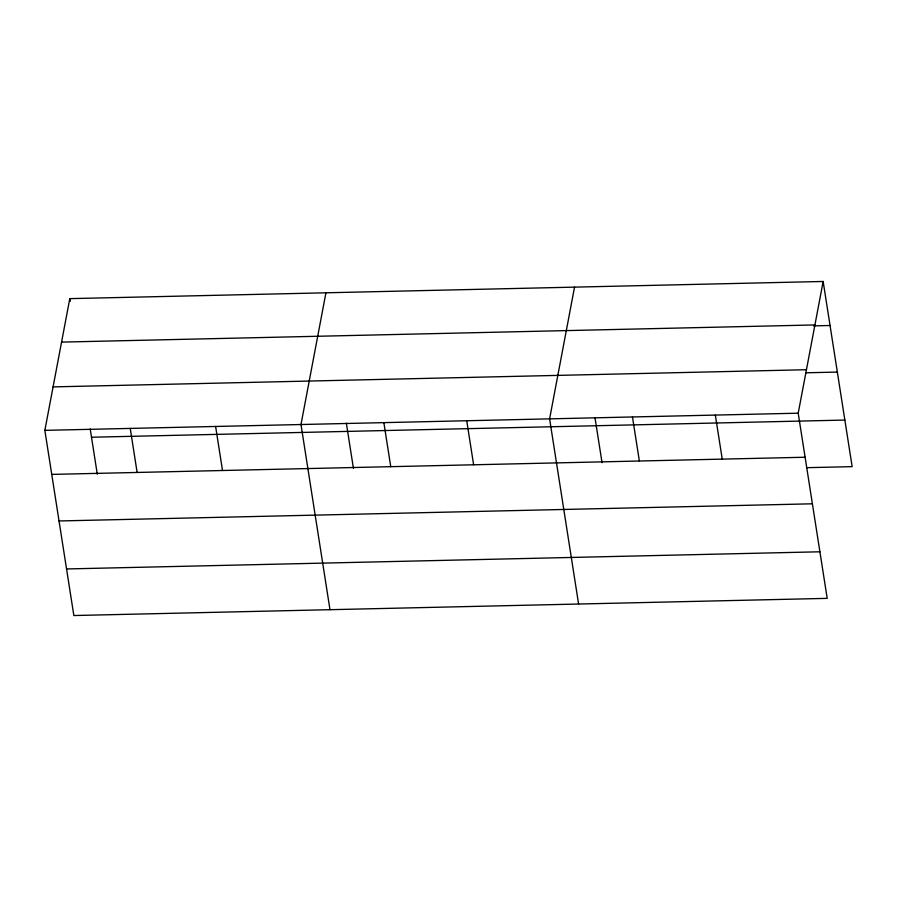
<?xml version="1.0" encoding="UTF-8"?>
<svg xmlns="http://www.w3.org/2000/svg" width="897" height="897" viewBox="0 0 897 897"><rect width="100%" height="100%" fill="white"/><g stroke="black" fill="none" stroke-linecap="round" stroke-linejoin="round"><path stroke-width="1.35" d="M823.154 281.467L798.207 413.192L827.202 598.366L73.846 615.533L44.85 430.358L69.798 298.634L823.154 281.467L852.15 466.642L806.571 467.685M325.936 292.792L300.988 424.528L329.984 609.691M574.54 287.13L549.603 418.854L578.599 604.029M61.568 342.105L814.924 324.938M813.478 325.88L830.05 325.499M53.08 386.887L806.437 369.721M805.573 372.804L837.338 372.076M44.85 430.358L798.207 413.192M91.494 437.231L844.862 420.065M51.746 474.401L805.102 457.235M59.045 520.966L812.402 503.8M66.557 568.956L819.914 551.79M715.335 415.087L722.231 459.118M632.463 416.97L639.359 461.002M594.958 417.509L602.044 462.717M466.732 420.749L473.627 464.781M383.86 422.633L390.756 466.675M346.354 423.171L353.429 468.38M215.616 426.467L222.512 470.51M130.233 428.418L137.129 472.45M69.798 298.634L70.224 301.381M90.216 429.001L97.291 474.221"/></g></svg>
